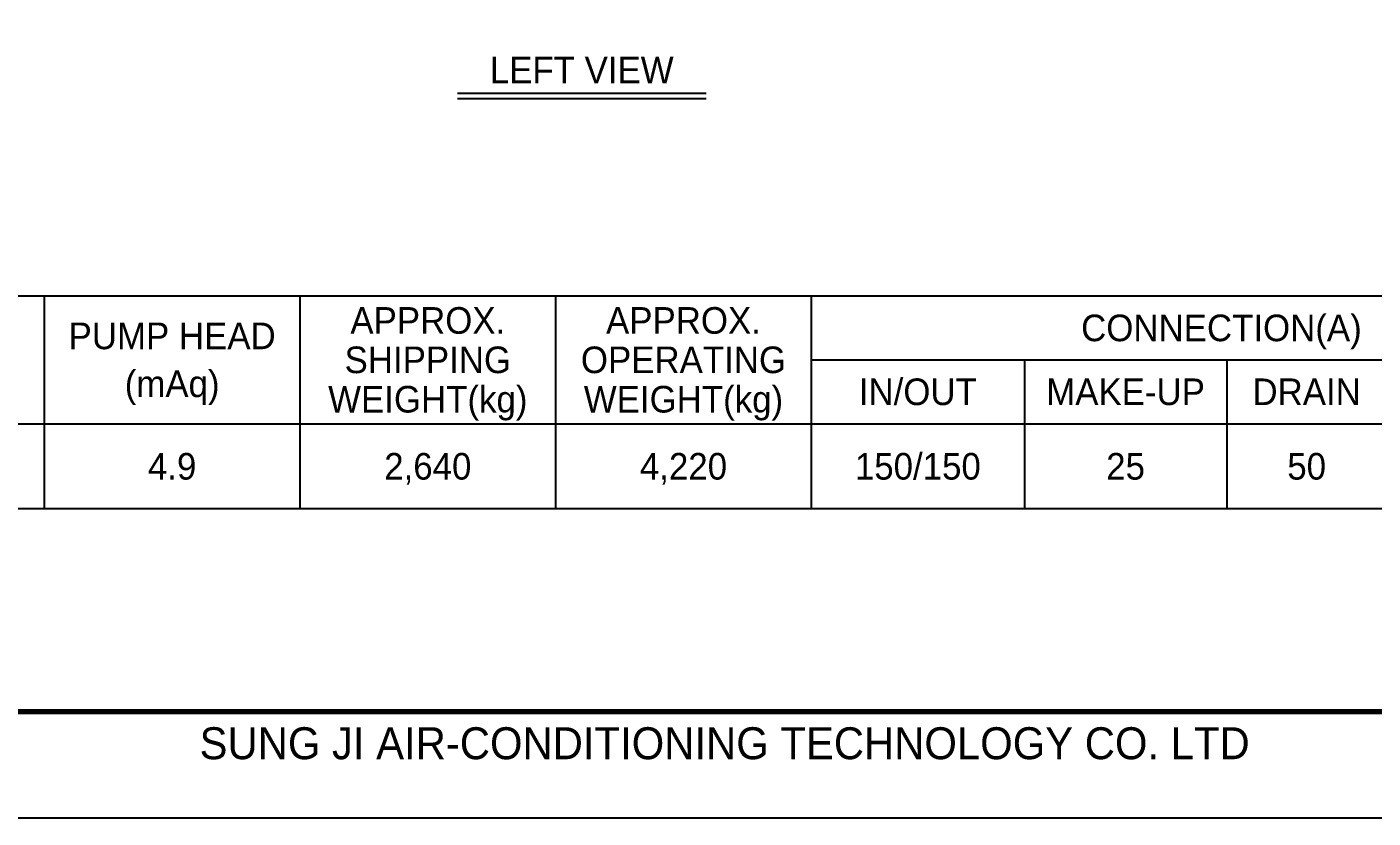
# Model space of a CAD drawing. Header units: millimetres. Extents: x 9986 to 39393, y 8440 to 29235.
# Drawn here: x 19316 to 28162, y 8440 to 13642 of the extents above; entities that cross this region are included whole.
import ezdxf
from ezdxf.enums import TextEntityAlignment as Align

# ---------------------------------------------------------------- set-up
doc = ezdxf.new("R2010")
doc.units = ezdxf.units.MM
for name, color, linetype in [('냉각탑_box', 1, 'Continuous'), ('냉각탑_form', 1, 'Continuous'), ('냉각탑_text', 3, 'Continuous')]:
    doc.layers.add(name, color=color, linetype=linetype)
doc.styles.add('돋움', font='Dotum.ttf')

# ---------------------------------------------------------------- blocks, each defined once
blk = doc.blocks.new('냉각탑form')
at = {"layer": 'Defpoints'}
blk.add_lwpolyline([(0, 297.07), (420.1, 297.07), (420.1, 0), (0, 0)], close=True, dxfattribs=at)
at = {"layer": '냉각탑_form', "const_width": 0.5}
blk.add_lwpolyline([(10, 287.07), (10, 10), (410.1, 10), (410.1, 287.07)], close=True, dxfattribs=at)
at = {"layer": '냉각탑_form', "style": '돋움'}
blk.add_text('SUNG JI AIR-CONDITIONING TECHNOLOGY CO. LTD', height=3.0007, dxfattribs=at).set_placement((149.5, 5.53))

msp = doc.modelspace()

# ---------------------------------------------------------------- linework, layer by layer
at = {"layer": '냉각탑_box'}
for p, q in [((22145.1, 13206.6), (23778.5, 13206.6)), ((22145.1, 13171.6), (23778.5, 13171.6)), ((19430.5, 11873), (19430.5, 10473)), ((19430.5, 11873), (19430.5, 10473)), ((21110.5, 11873), (21110.5, 10473)), ((21110.5, 11873), (21110.5, 10473)), ((22790.5, 11873), (22790.5, 10473)), ((22790.5, 11873), (22790.5, 10473)), ((24470.5, 11873), (24470.5, 10473)), ((24470.5, 11873), (24470.5, 10473)), ((24470.5, 11453), (29860.5, 11453)), ((24470.5, 11453), (29860.5, 11453)), ((25870.5, 11453), (25870.5, 10473)), ((25870.5, 11453), (25870.5, 10473)), ((27200.5, 11453), (27200.5, 10473)), ((27200.5, 11453), (27200.5, 10473)), ((14810.5, 11033), (29860.5, 11033)), ((14810.5, 11033), (29860.5, 11033))]:
    msp.add_line(p, q, dxfattribs=at)
msp.add_lwpolyline([(14810.5, 11873), (29860.5, 11873), (29860.5, 10473), (14810.5, 10473)], close=True, dxfattribs=at)
msp.add_lwpolyline([(14810.5, 11873), (29860.5, 11873), (29860.5, 10473), (14810.5, 10473)], close=True, dxfattribs=at)

# ---------------------------------------------------------------- block references
at = {"layer": '냉각탑_form', "xscale": 70, "yscale": 70, "zscale": 70}
msp.add_blockref('냉각탑form', (9985.8, 8440), dxfattribs=at)

# ---------------------------------------------------------------- texts
at = {"layer": '냉각탑_text', "style": '돋움'}
for s, p in [('LEFT VIEW', (22961.8, 13358.3)), ('APPROX.', (21950.5, 11712)), ('APPROX.', (21950.5, 11712)), ('APPROX.', (23630.5, 11712)), ('APPROX.', (23630.5, 11712)), ('PUMP HEAD', (20270.5, 11610.5)), ('PUMP HEAD', (20270.5, 11610.5)), ('CONNECTION(A)', (27165.5, 11663)), ('CONNECTION(A)', (27165.5, 11663)), ('SHIPPING', (21950.5, 11453)), ('SHIPPING', (21950.5, 11453)), ('OPERATING', (23630.5, 11453)), ('OPERATING', (23630.5, 11453)), ('(mAq)', (20270.5, 11295.5)), ('(mAq)', (20270.5, 11295.5)), ('IN/OUT', (25170.5, 11243)), ('IN/OUT', (25170.5, 11243)), ('MAKE-UP', (26535.5, 11243)), ('MAKE-UP', (26535.5, 11243)), ('DRAIN', (27725.5, 11243)), ('DRAIN', (27725.5, 11243)), ('WEIGHT(kg)', (21950.5, 11194)), ('WEIGHT(kg)', (21950.5, 11194)), ('WEIGHT(kg)', (23630.5, 11194)), ('WEIGHT(kg)', (23630.5, 11194)), ('4.9', (20270.5, 10753)), ('2,640', (21950.5, 10753)), ('4,220', (23630.5, 10753)), ('150/150', (25170.5, 10753)), ('25', (26535.5, 10753)), ('50', (27725.5, 10753))]:
    msp.add_text(s, height=175, dxfattribs=at).set_placement(p, align=Align.MIDDLE_CENTER)

doc.saveas('drawing.dxf')
